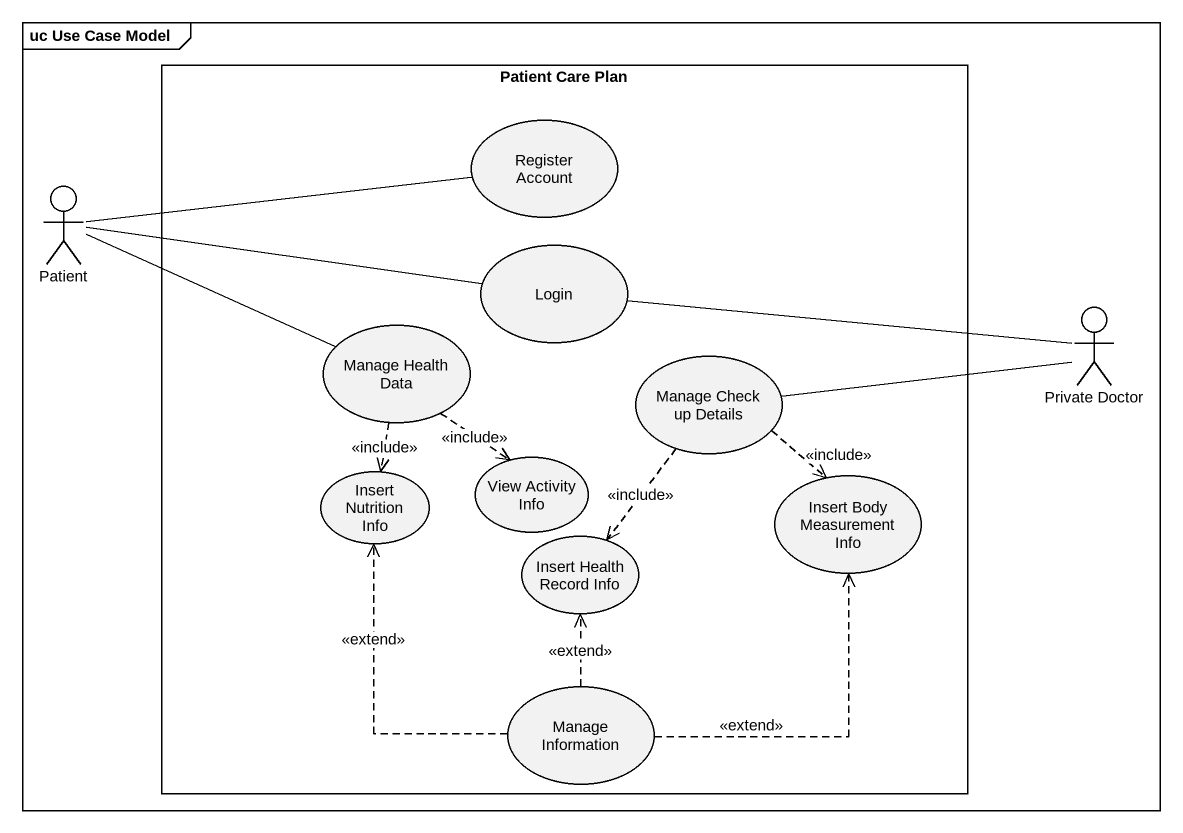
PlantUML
@startuml
mainframe uc Use Case Model
rectangle "Patient Care Plan" as Patient_Care_Plan {
  usecase "Register Account" as Register_Account
  usecase Login
  usecase "Manage Health Data" as Manage_Health_Data
  usecase "Manage Check up Details" as Manage_Check_up_Details
  usecase "Insert Nutrition Info" as Insert_Nutrition_Info
  usecase "View Activity Info" as View_Activity_Info
  usecase "Insert Body Measurement Info" as Insert_Body_Measurement_Info
  usecase "Insert Health Record Info" as Insert_Health_Record_Info
  usecase "Manage Information" as Manage_Information
}
actor Patient
actor "Private Doctor" as Private_Doctor
Patient -right- Register_Account
Patient -right- Login
Patient -right- Manage_Health_Data
Manage_Health_Data ..> Insert_Nutrition_Info : <<include>>
Manage_Health_Data ..> View_Activity_Info : <<include>>
Private_Doctor -left- Login
Private_Doctor -left- Manage_Check_up_Details
Manage_Check_up_Details ..> Insert_Body_Measurement_Info : <<include>>
Manage_Check_up_Details ..> Insert_Health_Record_Info : <<include>>
Manage_Information .up.> Insert_Nutrition_Info : <<extend>>
Manage_Information .up.> Insert_Body_Measurement_Info : <<extend>>
Manage_Information .up.> Insert_Health_Record_Info : <<extend>>
@enduml
